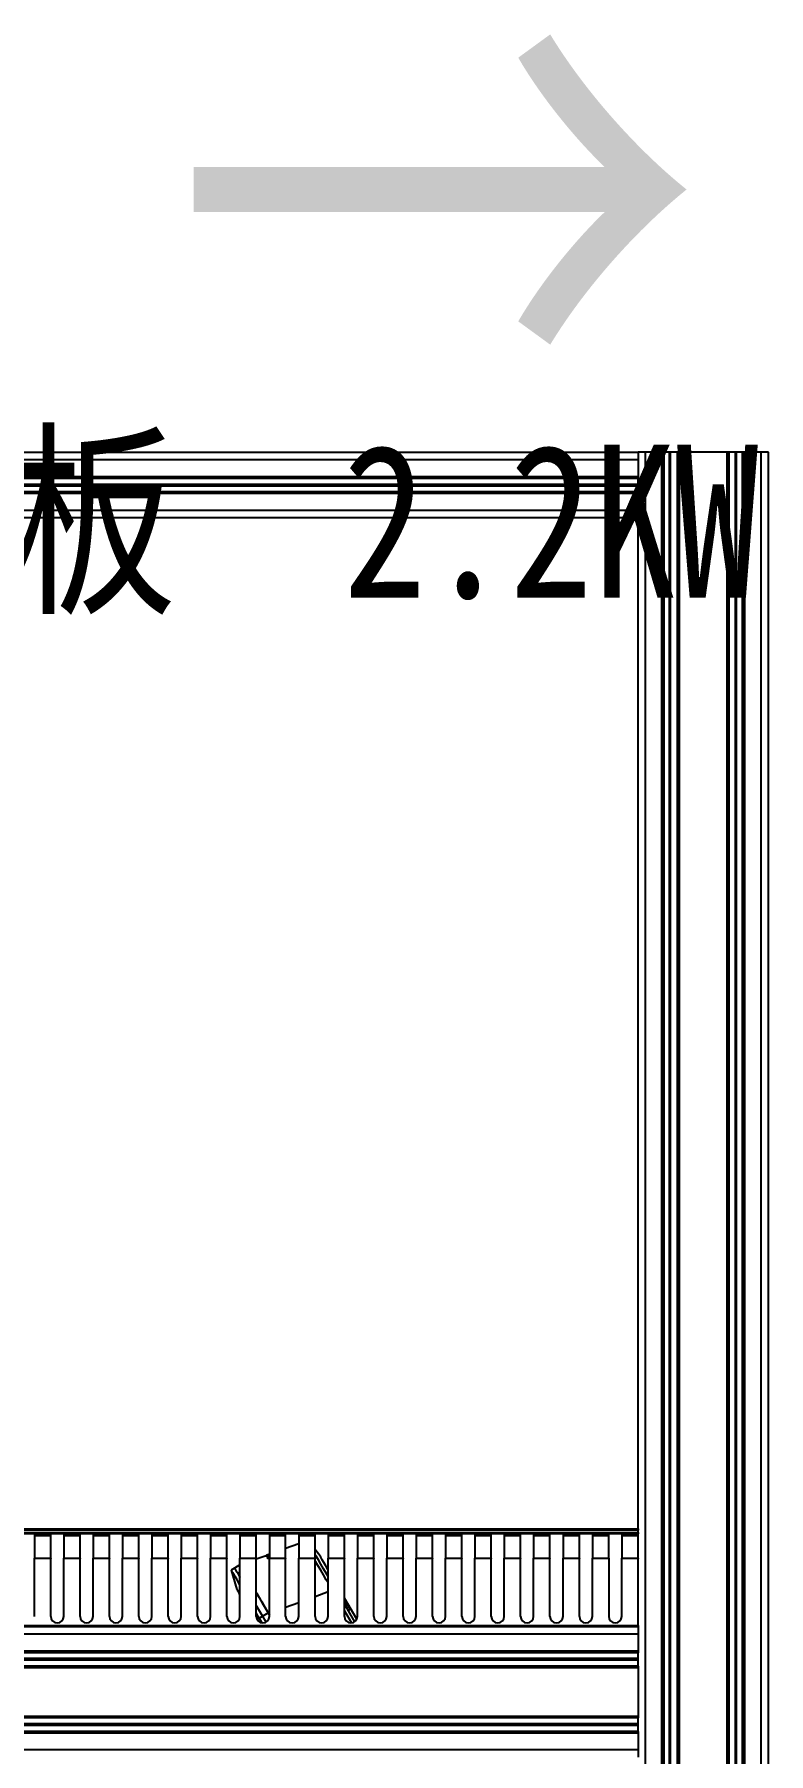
# Model space of a CAD drawing. Header units: millimetres. Extents: x 845401 to 948039, y 511594 to 550263.
# Drawn here: x 922604 to 923054, y 545694 to 546748 of the extents above; entities that cross this region are included whole.
import ezdxf

# ---------------------------------------------------------------- set-up
doc = ezdxf.new("R2010")
doc.units = ezdxf.units.MM
doc.styles.add('TH_GBDIM', font='', dxfattribs={"width": 0.8})
doc.styles.add('仿宋体', font='', dxfattribs={"width": 0.8})
doc.styles.get('TH_GBDIM').set_extended_font_data('SimSun')
doc.styles.get('仿宋体').set_extended_font_data('NSimSun')

# ---------------------------------------------------------------- blocks, each defined once
blk = doc.blocks.new('G$CA2434F1D')
at = {"color": 251, "linetype": 'Continuous', "lineweight": 25}
for p, q in [((142.5, 3178.2), (3117.5, 3178.2)), ((142.5, 3173.7), (3117.5, 3173.7)), ((3122, 3178.2), (3117.5, 3178.2)), ((3117.5, 3178.2), (3117.5, 3173.7)), ((3117.5, 3173.7), (3117.5, 3163.3)), ((3122, 873.2), (3122, 3178.2)), ((3132.1, 3178.2), (3122, 3178.2)), ((3132.1, 873.2), (3132.1, 3178.2)), ((3132.4, 3178.2), (3132.1, 3178.2)), ((3132.4, 873.2), (3132.4, 3178.2)), ((3132.6, 3178.2), (3132.4, 3178.2)), ((3132.6, 873.2), (3132.6, 3178.2)), ((3133.1, 3178.2), (3132.6, 3178.2)), ((3133.1, 873.2), (3133.1, 3178.2)), ((3133.4, 3178.2), (3133.1, 3178.2)), ((3133.4, 873.2), (3133.4, 3178.2)), ((3136.7, 3178.2), (3133.4, 3178.2)), ((3136.7, 873.2), (3136.7, 3178.2)), ((3137, 3178.2), (3136.7, 3178.2)), ((3137, 873.2), (3137, 3178.2)), ((3137.3, 3178.2), (3137, 3178.2)), ((3137.3, 873.2), (3137.3, 3178.2)), ((3141.6, 3178.2), (3137.3, 3178.2)), ((3141.6, 873.2), (3141.6, 3178.2)), ((3141.9, 3178.2), (3141.6, 3178.2)), ((3141.9, 873.2), (3141.9, 3178.2)), ((3142.4, 3178.2), (3141.9, 3178.2)), ((3142.4, 873.2), (3142.4, 3178.2)), ((3142.6, 3178.2), (3142.4, 3178.2)), ((3142.6, 873.2), (3142.6, 3178.2)), ((3142.9, 3178.2), (3142.6, 3178.2)), ((3142.9, 873.2), (3142.9, 3178.2)), ((3172.1, 3178.2), (3142.9, 3178.2)), ((3172.1, 873.2), (3172.1, 3178.2)), ((3172.4, 3178.2), (3172.1, 3178.2)), ((3172.4, 873.2), (3172.4, 3178.2)), ((3172.6, 3178.2), (3172.4, 3178.2)), ((3172.6, 873.2), (3172.6, 3178.2)), ((3173.1, 3178.2), (3172.6, 3178.2)), ((3173.1, 873.2), (3173.1, 3178.2)), ((3173.4, 3178.2), (3173.1, 3178.2)), ((3173.4, 873.2), (3173.4, 3178.2)), ((3177.2, 3178.2), (3173.4, 3178.2)), ((3177.2, 873.2), (3177.2, 3178.2)), ((3177.5, 3178.2), (3177.2, 3178.2)), ((3177.5, 873.2), (3177.5, 3178.2)), ((3177.8, 3178.2), (3177.5, 3178.2)), ((3177.8, 873.2), (3177.8, 3178.2)), ((3181.6, 3178.2), (3177.8, 3178.2)), ((3181.6, 873.2), (3181.6, 3178.2)), ((3181.9, 3178.2), (3181.6, 3178.2)), ((3181.9, 873.2), (3181.9, 3178.2)), ((3182.4, 3178.2), (3181.9, 3178.2)), ((3182.4, 873.2), (3182.4, 3178.2)), ((3182.6, 3178.2), (3182.4, 3178.2)), ((3182.6, 873.2), (3182.6, 3178.2)), ((3182.9, 3178.2), (3182.6, 3178.2)), ((3182.9, 873.2), (3182.9, 3178.2)), ((3193, 3178.2), (3182.9, 3178.2)), ((3193, 873.2), (3193, 3178.2)), ((3197.5, 3178.2), (3193, 3178.2)), ((3197.5, 873.2), (3197.5, 3178.2)), ((142.5, 3163.3), (3117.5, 3163.3)), ((142.5, 3162.3), (3117.5, 3162.3)), ((3117.5, 3163.3), (3117.5, 3162.3)), ((3117.5, 3154.1), (3117.5, 3162.3)), ((142.5, 3158.7), (3117.5, 3158.7)), ((142.5, 3158.2), (3117.5, 3158.2)), ((142.5, 3157.7), (3117.5, 3157.7)), ((142.5, 3154.1), (3117.5, 3154.1)), ((142.5, 3153.1), (3117.5, 3153.1)), ((3117.5, 3154.1), (3117.5, 3153.1)), ((3117.5, 3153.1), (3117.5, 3142.7)), ((142.5, 3142.7), (3117.5, 3142.7)), ((3117.5, 3142.7), (3117.5, 3138.2)), ((142.5, 3138.2), (3117.5, 3138.2)), ((3117.5, 2518.2), (3117.5, 3138.2)), ((142.5, 2518.2), (3117.5, 2518.2)), ((3117.5, 2517.4), (142.5, 2517.4)), ((142.5, 2516), (3117.5, 2516)), ((3117.5, 2515.2), (142.5, 2515.2)), ((2747.5, 2515.2), (2747.5, 2514.2)), ((2747.5, 2514.2), (2757.5, 2514.2)), ((2747.5, 2514.2), (2747.5, 2500.3)), ((2757.5, 2514.2), (2757.5, 2515.2)), ((2757.5, 2500.3), (2757.5, 2514.2)), ((2765.5, 2515.2), (2765.5, 2514.2)), ((2765.5, 2514.2), (2775.5, 2514.2)), ((2765.5, 2514.2), (2765.5, 2500.3)), ((2775.5, 2514.2), (2775.5, 2515.2)), ((2775.5, 2500.3), (2775.5, 2514.2)), ((2783.5, 2515.2), (2783.5, 2514.2)), ((2783.5, 2514.2), (2793.5, 2514.2)), ((2783.5, 2514.2), (2783.5, 2500.3)), ((2793.5, 2514.2), (2793.5, 2515.2)), ((2793.5, 2500.3), (2793.5, 2514.2)), ((2801.5, 2515.2), (2801.5, 2514.2)), ((2801.5, 2514.2), (2811.5, 2514.2)), ((2801.5, 2514.2), (2801.5, 2500.3)), ((2811.5, 2514.2), (2811.5, 2515.2)), ((2811.5, 2500.3), (2811.5, 2514.2)), ((2819.5, 2515.2), (2819.5, 2514.2)), ((2819.5, 2514.2), (2829.5, 2514.2)), ((2819.5, 2514.2), (2819.5, 2500.3)), ((2829.5, 2514.2), (2829.5, 2515.2)), ((2829.5, 2500.3), (2829.5, 2514.2)), ((2837.5, 2515.2), (2837.5, 2514.2)), ((2837.5, 2514.2), (2847.5, 2514.2)), ((2837.5, 2514.2), (2837.5, 2500.3)), ((2847.5, 2514.2), (2847.5, 2515.2)), ((2847.5, 2500.3), (2847.5, 2514.2)), ((2855.5, 2515.2), (2855.5, 2514.2)), ((2855.5, 2514.2), (2865.5, 2514.2)), ((2855.5, 2514.2), (2855.5, 2500.3)), ((2865.5, 2514.2), (2865.5, 2515.2)), ((2865.5, 2500.3), (2865.5, 2514.2)), ((2873.5, 2515.2), (2873.5, 2514.2)), ((2873.5, 2514.2), (2883.5, 2514.2)), ((2873.5, 2514.2), (2873.5, 2500.3)), ((2883.5, 2514.2), (2883.5, 2515.2)), ((2883.5, 2500.3), (2883.5, 2514.2)), ((2891.5, 2515.2), (2891.5, 2514.2)), ((2891.5, 2514.2), (2901.5, 2514.2)), ((2891.5, 2514.2), (2891.5, 2500.3)), ((2901.5, 2514.2), (2901.5, 2515.2)), ((2901.5, 2500.3), (2901.5, 2514.2)), ((2901.5, 2506.4), (2909.5, 2509.3)), ((2909.5, 2515.2), (2909.5, 2514.2)), ((2909.5, 2514.2), (2919.5, 2514.2)), ((2909.5, 2514.2), (2909.5, 2500.3)), ((2919.5, 2514.2), (2919.5, 2515.2)), ((2919.5, 2500.3), (2919.5, 2514.2)), ((2927.5, 2515.2), (2927.5, 2514.2)), ((2927.5, 2514.2), (2937.5, 2514.2)), ((2927.5, 2514.2), (2927.5, 2500.3)), ((2937.5, 2514.2), (2937.5, 2515.2)), ((2937.5, 2500.3), (2937.5, 2514.2)), ((2945.5, 2515.2), (2945.5, 2514.2)), ((2945.5, 2514.2), (2955.5, 2514.2)), ((2945.5, 2514.2), (2945.5, 2500.3)), ((2955.5, 2514.2), (2955.5, 2515.2)), ((2955.5, 2500.3), (2955.5, 2514.2)), ((2963.5, 2515.2), (2963.5, 2514.2)), ((2963.5, 2514.2), (2973.5, 2514.2)), ((2963.5, 2514.2), (2963.5, 2500.3)), ((2973.5, 2514.2), (2973.5, 2515.2)), ((2973.5, 2500.3), (2973.5, 2514.2)), ((2981.5, 2515.2), (2981.5, 2514.2)), ((2981.5, 2514.2), (2991.5, 2514.2)), ((2981.5, 2514.2), (2981.5, 2500.3)), ((2991.5, 2514.2), (2991.5, 2515.2)), ((2991.5, 2500.3), (2991.5, 2514.2)), ((2999.5, 2515.2), (2999.5, 2514.2)), ((2999.5, 2514.2), (3009.5, 2514.2)), ((2999.5, 2514.2), (2999.5, 2500.3)), ((3009.5, 2514.2), (3009.5, 2515.2)), ((3009.5, 2500.3), (3009.5, 2514.2)), ((3017.5, 2515.2), (3017.5, 2514.2)), ((3017.5, 2514.2), (3027.5, 2514.2)), ((3017.5, 2514.2), (3017.5, 2500.3)), ((3027.5, 2514.2), (3027.5, 2515.2)), ((3027.5, 2500.3), (3027.5, 2514.2)), ((3035.5, 2515.2), (3035.5, 2514.2)), ((3035.5, 2514.2), (3045.5, 2514.2)), ((3035.5, 2514.2), (3035.5, 2500.3)), ((3045.5, 2514.2), (3045.5, 2515.2)), ((3045.5, 2500.3), (3045.5, 2514.2)), ((3053.5, 2515.2), (3053.5, 2514.2)), ((3053.5, 2514.2), (3063.5, 2514.2)), ((3053.5, 2514.2), (3053.5, 2500.3)), ((3063.5, 2514.2), (3063.5, 2515.2)), ((3063.5, 2500.3), (3063.5, 2514.2)), ((3071.5, 2515.2), (3071.5, 2514.2)), ((3071.5, 2514.2), (3081.5, 2514.2)), ((3071.5, 2514.2), (3071.5, 2500.3)), ((3081.5, 2514.2), (3081.5, 2515.2)), ((3081.5, 2500.3), (3081.5, 2514.2)), ((3089.5, 2515.2), (3089.5, 2514.2)), ((3089.5, 2514.2), (3099.5, 2514.2)), ((3089.5, 2514.2), (3089.5, 2500.3)), ((3099.5, 2514.2), (3099.5, 2515.2)), ((3099.5, 2500.3), (3099.5, 2514.2)), ((3107.5, 2515.2), (3107.5, 2514.2)), ((3107.5, 2514.2), (3117.5, 2514.2)), ((3107.5, 2514.2), (3107.5, 2500.3)), ((3117.5, 2518.2), (3117.5, 2517.4)), ((3117.5, 2516), (3117.5, 2517.4)), ((3117.5, 2516), (3117.5, 2515.2)), ((3117.5, 2514.2), (3117.5, 2515.2)), ((3117.5, 2500.3), (3117.5, 2514.2)), ((2747.5, 2500.3), (2757.5, 2500.3)), ((2747.5, 2500.1), (2747.5, 2500.3)), ((2757.5, 2500.1), (2747.5, 2500.1)), ((2747.5, 2464.6), (2747.5, 2500.1)), ((2757.5, 2500.3), (2757.5, 2500.1)), ((2757.5, 2464.6), (2757.5, 2500.1)), ((2765.5, 2500.3), (2775.5, 2500.3)), ((2765.5, 2500.1), (2765.5, 2500.3)), ((2775.5, 2500.1), (2765.5, 2500.1)), ((2765.5, 2464.6), (2765.5, 2500.1)), ((2775.5, 2500.3), (2775.5, 2500.1)), ((2775.5, 2464.6), (2775.5, 2500.1)), ((2783.5, 2500.3), (2793.5, 2500.3)), ((2783.5, 2500.1), (2783.5, 2500.3)), ((2783.5, 2464.6), (2783.5, 2500.1)), ((2793.5, 2500.1), (2783.5, 2500.1)), ((2793.5, 2500.3), (2793.5, 2500.1)), ((2793.5, 2464.6), (2793.5, 2500.1)), ((2801.5, 2500.3), (2811.5, 2500.3)), ((2801.5, 2500.1), (2801.5, 2500.3)), ((2801.5, 2464.6), (2801.5, 2500.1)), ((2811.5, 2500.1), (2801.5, 2500.1)), ((2811.5, 2500.3), (2811.5, 2500.1)), ((2811.5, 2464.6), (2811.5, 2500.1)), ((2819.5, 2500.3), (2829.5, 2500.3)), ((2819.5, 2500.1), (2819.5, 2500.3)), ((2819.5, 2464.6), (2819.5, 2500.1)), ((2829.5, 2500.1), (2819.5, 2500.1)), ((2829.5, 2500.3), (2829.5, 2500.1)), ((2829.5, 2464.6), (2829.5, 2500.1)), ((2837.5, 2500.3), (2847.5, 2500.3)), ((2837.5, 2500.1), (2837.5, 2500.3)), ((2837.5, 2464.6), (2837.5, 2500.1)), ((2847.5, 2500.1), (2837.5, 2500.1)), ((2847.5, 2500.3), (2847.5, 2500.1)), ((2847.5, 2464.6), (2847.5, 2500.1)), ((2855.5, 2500.3), (2865.5, 2500.3)), ((2855.5, 2500.1), (2855.5, 2500.3)), ((2855.5, 2464.6), (2855.5, 2500.1)), ((2865.5, 2500.1), (2855.5, 2500.1)), ((2865.5, 2500.3), (2865.5, 2500.1)), ((2865.5, 2464.6), (2865.5, 2500.1)), ((2873.5, 2500.3), (2883.5, 2500.3)), ((2873.5, 2500.1), (2873.5, 2500.3)), ((2883.5, 2500.1), (2873.5, 2500.1)), ((2873.5, 2464.6), (2873.5, 2500.1)), ((2883.5, 2499.8), (2889.5, 2502)), ((2883.5, 2500.3), (2883.5, 2500.1)), ((2883.5, 2464.6), (2883.5, 2500.1)), ((2890.8, 2502.4), (2891.5, 2502.7)), ((2890.8, 2502.4), (2890.8, 2502.4)), ((2891.2, 2501.8), (2890.9, 2502.2)), ((2891.5, 2501.9), (2891.2, 2501.8)), ((2891.5, 2500.3), (2901.5, 2500.3)), ((2891.5, 2500.1), (2891.5, 2500.3)), ((2891.5, 2464.6), (2891.5, 2500.1)), ((2901.5, 2500.1), (2891.5, 2500.1)), ((2901.5, 2500.3), (2901.5, 2500.1)), ((2901.5, 2464.6), (2901.5, 2500.1)), ((2909.5, 2500.3), (2919.5, 2500.3)), ((2909.5, 2500.1), (2909.5, 2500.3)), ((2909.5, 2464.6), (2909.5, 2500.1)), ((2919.5, 2500.1), (2909.5, 2500.1)), ((2919.5, 2505.7), (2921.3, 2503.6)), ((2919.5, 2500.3), (2919.5, 2500.1)), ((2919.5, 2464.6), (2919.5, 2500.1)), ((2927.5, 2500.3), (2937.5, 2500.3)), ((2927.5, 2500.1), (2927.5, 2500.3)), ((2937.5, 2500.1), (2927.5, 2500.1)), ((2927.5, 2464.6), (2927.5, 2500.1)), ((2937.5, 2500.3), (2937.5, 2500.1)), ((2937.5, 2464.6), (2937.5, 2500.1)), ((2945.5, 2500.3), (2955.5, 2500.3)), ((2945.5, 2500.1), (2945.5, 2500.3)), ((2945.5, 2464.6), (2945.5, 2500.1)), ((2955.5, 2500.1), (2945.5, 2500.1)), ((2955.5, 2500.3), (2955.5, 2500.1)), ((2955.5, 2464.6), (2955.5, 2500.1)), ((2963.5, 2500.3), (2973.5, 2500.3)), ((2963.5, 2500.1), (2963.5, 2500.3)), ((2963.5, 2464.6), (2963.5, 2500.1)), ((2973.5, 2500.1), (2963.5, 2500.1)), ((2973.5, 2500.3), (2973.5, 2500.1)), ((2973.5, 2464.6), (2973.5, 2500.1)), ((2981.5, 2500.3), (2991.5, 2500.3)), ((2981.5, 2500.1), (2981.5, 2500.3)), ((2981.5, 2464.6), (2981.5, 2500.1)), ((2991.5, 2500.1), (2981.5, 2500.1)), ((2991.5, 2500.3), (2991.5, 2500.1)), ((2991.5, 2464.6), (2991.5, 2500.1)), ((2999.5, 2500.3), (3009.5, 2500.3)), ((2999.5, 2500.1), (2999.5, 2500.3)), ((2999.5, 2464.6), (2999.5, 2500.1)), ((3009.5, 2500.1), (2999.5, 2500.1)), ((3009.5, 2500.3), (3009.5, 2500.1)), ((3009.5, 2464.6), (3009.5, 2500.1)), ((3017.5, 2500.3), (3027.5, 2500.3)), ((3017.5, 2500.1), (3017.5, 2500.3)), ((3017.5, 2464.6), (3017.5, 2500.1)), ((3027.5, 2500.1), (3017.5, 2500.1)), ((3027.5, 2500.3), (3027.5, 2500.1)), ((3027.5, 2464.6), (3027.5, 2500.1)), ((3035.5, 2500.3), (3045.5, 2500.3)), ((3035.5, 2500.1), (3035.5, 2500.3)), ((3035.5, 2464.6), (3035.5, 2500.1)), ((3045.5, 2500.1), (3035.5, 2500.1)), ((3045.5, 2500.3), (3045.5, 2500.1)), ((3045.5, 2464.6), (3045.5, 2500.1)), ((3053.5, 2500.3), (3063.5, 2500.3)), ((3053.5, 2500.1), (3053.5, 2500.3)), ((3053.5, 2464.6), (3053.5, 2500.1)), ((3063.5, 2500.1), (3053.5, 2500.1)), ((3063.5, 2500.3), (3063.5, 2500.1)), ((3063.5, 2464.6), (3063.5, 2500.1)), ((3071.5, 2500.3), (3081.5, 2500.3)), ((3071.5, 2500.1), (3071.5, 2500.3)), ((3081.5, 2500.1), (3071.5, 2500.1)), ((3071.5, 2464.6), (3071.5, 2500.1)), ((3081.5, 2500.3), (3081.5, 2500.1)), ((3081.5, 2464.6), (3081.5, 2500.1)), ((3089.5, 2500.3), (3099.5, 2500.3)), ((3089.5, 2500.1), (3089.5, 2500.3)), ((3089.5, 2464.6), (3089.5, 2500.1)), ((3099.5, 2500.1), (3089.5, 2500.1)), ((3099.5, 2500.3), (3099.5, 2500.1)), ((3099.5, 2500.1), (3099.5, 2464.6)), ((3107.5, 2500.3), (3117.5, 2500.3)), ((3107.5, 2500.1), (3107.5, 2500.3)), ((3107.5, 2464.6), (3107.5, 2500.1)), ((3117.5, 2500.1), (3107.5, 2500.1)), ((3117.5, 2500.3), (3117.5, 2500.1)), ((3117.5, 2459), (3117.5, 2500.1)), ((2870.2, 2494.1), (2868.2, 2493)), ((2868.2, 2493), (2871.6, 2481.1)), ((2873.5, 2496.1), (2870.2, 2494.1)), ((2919.5, 2476.8), (2927.5, 2479.8)), ((2887.3, 2464.7), (2890.7, 2466.7)), ((2888.5, 2470.6), (2888.5, 2470.6)), ((2890.7, 2466.7), (2891.5, 2465.4)), ((2891, 2466.3), (2891.5, 2466.5)), ((2891, 2466.3), (2891.5, 2465.4)), ((2901.5, 2470.2), (2909.5, 2473.2)), ((2945.1, 2462.8), (2937.5, 2475.8)), ((2937.5, 2471.9), (2943.7, 2461.2)), ((2937.5, 2467.9), (2941.8, 2460.6)), ((142.5, 2459), (3117.5, 2459)), ((3117.5, 2458.2), (142.5, 2458.2)), ((2883.9, 2462.8), (2885.3, 2463.6)), ((2885.3, 2463.6), (2887.3, 2464.7)), ((2885.3, 2463.6), (2887, 2460.6)), ((2887.3, 2464.7), (2889.4, 2461.1)), ((3117.5, 2459), (3117.5, 2458.2)), ((3117.5, 2458.2), (3117.5, 2453.7)), ((3117.5, 2453.7), (142.5, 2453.7)), ((3117.5, 2453.7), (3117.5, 2443.3)), ((3117.5, 2443.3), (142.5, 2443.3)), ((3117.5, 2442.3), (142.5, 2442.3)), ((3117.5, 2438.7), (142.5, 2438.7)), ((3117.5, 2438.2), (142.5, 2438.2)), ((3117.5, 2437.7), (142.5, 2437.7)), ((3117.5, 2443.3), (3117.5, 2442.3)), ((3117.5, 2434.1), (3117.5, 2442.3)), ((3117.5, 2434.1), (142.5, 2434.1)), ((3117.5, 2433.1), (142.5, 2433.1)), ((3117.5, 2434.1), (3117.5, 2433.1)), ((3117.5, 2433.1), (3117.5, 2403.3)), ((3117.5, 2403.3), (142.5, 2403.3)), ((3117.5, 2403.3), (3117.5, 2402.3)), ((3117.5, 2402.3), (142.5, 2402.3)), ((3117.5, 2398.7), (142.5, 2398.7)), ((3117.5, 2398.2), (142.5, 2398.2)), ((3117.5, 2397.7), (142.5, 2397.7)), ((3117.5, 2394.1), (142.5, 2394.1)), ((3117.5, 2393.1), (142.5, 2393.1)), ((3117.5, 2394.1), (3117.5, 2402.3)), ((3117.5, 2394.1), (3117.5, 2393.1)), ((3117.5, 2393.1), (3117.5, 2382.7)), ((3117.5, 2382.7), (142.5, 2382.7)), ((3117.5, 2382.7), (3117.5, 2378.2))]:
    blk.add_line(p, q, dxfattribs=at)
at = {"color": 251, "linetype": 'Continuous', "lineweight": 25, "flags": 128}
for points in [[(2927.5, 2489.1), (2926.4, 2491), (2924.7, 2493.8), (2923.1, 2496.6), (2921.6, 2499.2), (2920.2, 2501.5), (2919.5, 2502.8)], [(2927.5, 2485.1), (2926.4, 2487), (2924.7, 2490), (2923, 2492.9), (2921.3, 2495.7), (2919.8, 2498.3), (2919.5, 2498.8)], [(2927.5, 2493), (2927.4, 2493.3), (2926.1, 2495.5), (2924.9, 2497.6), (2923.8, 2499.3), (2923, 2500.9), (2922.3, 2502.1), (2921.7, 2502.9), (2921.4, 2503.5), (2921.3, 2503.6)], [(2873.5, 2483.8), (2872.6, 2485.4), (2871.5, 2487.4), (2870.5, 2489), (2869.7, 2490.4), (2869, 2491.5), (2868.6, 2492.3), (2868.3, 2492.8), (2868.2, 2493)], [(2870.2, 2494.1), (2870.3, 2494), (2870.6, 2493.5), (2871, 2492.7), (2871.7, 2491.6), (2872.5, 2490.2), (2873.4, 2488.5), (2873.5, 2488.4)], [(2870.2, 2494.1), (2870.3, 2494), (2870.6, 2493.5), (2871, 2492.7), (2871.7, 2491.6), (2872.5, 2490.2), (2873.4, 2488.5), (2873.5, 2488.4)], [(2871.6, 2481.1), (2871.7, 2480.9), (2872, 2480.4), (2872.5, 2479.6), (2873.1, 2478.5), (2873.5, 2477.9)], [(2883.5, 2479.2), (2883.8, 2478.7), (2885.5, 2475.8), (2887.2, 2472.9), (2888.9, 2469.8), (2890.7, 2466.7)], [(2883.5, 2471.2), (2883.7, 2470.8), (2885.5, 2467.8), (2887.3, 2464.7)], [(2883.5, 2471.2), (2883.7, 2470.8), (2885.5, 2467.8), (2887.3, 2464.7)], [(2885.3, 2463.6), (2883.5, 2466.7), (2883.5, 2466.7)]]:
    blk.add_lwpolyline(points, dxfattribs=at)
at = {"color": 251, "linetype": 'Continuous', "lineweight": 25}
for centre in [(2761.5, 2464.6), (2779.5, 2464.6), (2797.5, 2464.6), (2815.5, 2464.6), (2833.5, 2464.6), (2851.5, 2464.6), (2869.5, 2464.6), (2887.5, 2464.6), (2905.5, 2464.6), (2923.5, 2464.6), (2941.5, 2464.6), (2959.5, 2464.6), (2977.5, 2464.6), (2995.5, 2464.6), (3013.5, 2464.6), (3031.5, 2464.6), (3049.5, 2464.6), (3067.5, 2464.6), (3085.5, 2464.6), (3103.5, 2464.6)]:
    blk.add_arc(centre, 4, 180, 0, dxfattribs=at)
for centre, major_axis, ratio, start_param, end_param in [((2896.7, 2467.3), (192, 70.6), 0.171088, 1.535012, 1.538623), ((2880.5, 2461.4), (192, 70.6), 0.171088, 1.450693, 1.45372), ((2938.9, 2471), (-1.61, 2.77), 0.2, 4.712389, 6.014663), ((2938.9, 2471), (-1.61, 2.77), 0.2, 0.930871, 4.712389)]:
    blk.add_ellipse(centre, major_axis=major_axis, ratio=ratio, start_param=start_param, end_param=end_param, dxfattribs=at)
for points, knots in [([(2890.8, 2502.4), (2890.6, 2502.4), (2890.3, 2502.3), (2889.9, 2502.1), (2889.6, 2502), (2889.5, 2502), (2889.5, 2502)], [0, 0, 0, 0, 0.2966737, 0.5933758, 0.8880747, 1, 1, 1, 1]), ([(2891.2, 2501.8), (2891, 2501.8), (2890.7, 2501.7), (2890.2, 2501.6), (2889.8, 2501.5), (2889.6, 2501.5), (2889.5, 2501.6), (2889.7, 2501.7), (2889.9, 2501.9), (2890.3, 2502), (2890.7, 2502.1), (2890.9, 2502.2), (2890.9, 2502.2)], [0, 0, 0, 0, 0.111167, 0.222242, 0.335698, 0.448869, 0.558403, 0.66348, 0.765835, 0.868047, 0.972078, 1, 1, 1, 1]), ([(2891.5, 2500.1), (2891.4, 2500.1), (2891, 2500.1), (2890.6, 2500.1), (2890.4, 2500.2), (2890.3, 2500.4), (2890.4, 2500.6), (2890.6, 2500.8), (2891, 2501), (2891.3, 2501.1), (2891.5, 2501.1), (2891.5, 2501.2)], [0, 0, 0, 0, 0.107779, 0.24154, 0.381684, 0.518618, 0.644921, 0.760489, 0.870333, 0.980046, 1, 1, 1, 1]), ([(2883.5, 2479.2), (2883.8, 2478.6), (2885.2, 2476.3), (2887.7, 2472), (2889.9, 2468.3), (2891, 2466.3)], [0, 0, 0, 0, 0.147622, 0.564007, 1, 1, 1, 1])]:
    blk.add_open_spline(points, degree=3, knots=knots, dxfattribs=at)

msp = doc.modelspace()

# ---------------------------------------------------------------- block references
at = {"color": 7}
msp.add_blockref('G$CA2434F1D', (919856.9, 543313.6, 0), dxfattribs=at)

# ---------------------------------------------------------------- texts
at = {"color": 3, "insert": (922852.3, 546647.8, 1374.7), "char_height": 300, "attachment_point": 5, "style": 'TH_GBDIM'}
msp.add_mtext('\\A1;{\\C1;→}', dxfattribs=at)
at = {"color": 7, "insert": (922563.2, 546443.5, 2749.4), "char_height": 93.75, "attachment_point": 5, "style": '仿宋体'}
msp.add_mtext('两侧加宽护板  2.2KW', dxfattribs=at)

doc.saveas('drawing.dxf')
